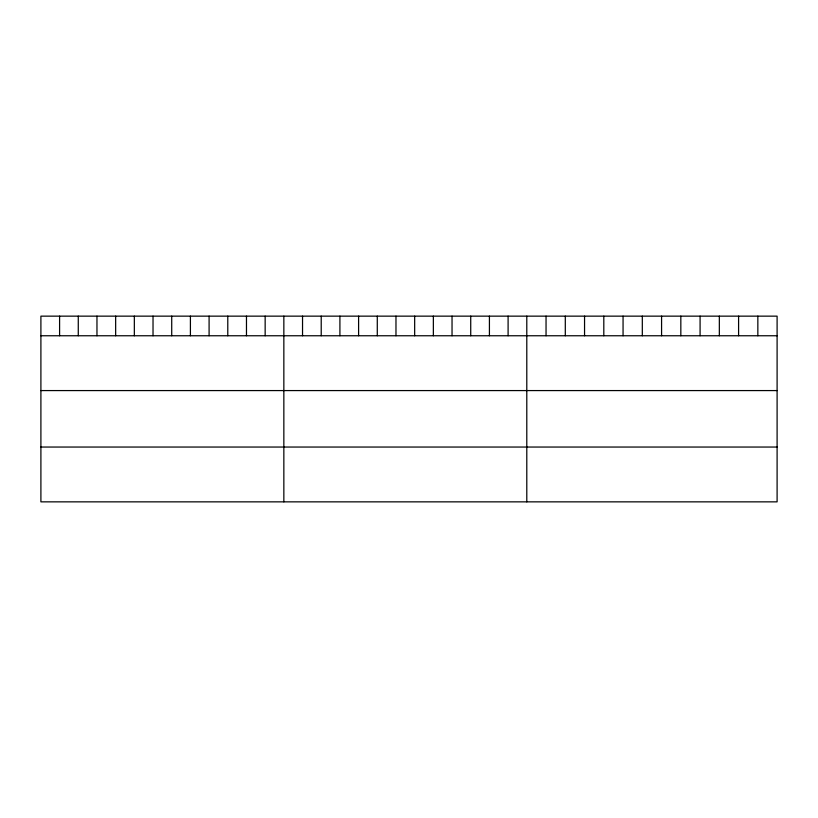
<?xml version="1.0" encoding="UTF-8"?>
<svg xmlns="http://www.w3.org/2000/svg" width="818" height="818" viewBox="0 0 818 818"><rect width="100%" height="100%" fill="white"/><g stroke="black" fill="none" stroke-linecap="round" stroke-linejoin="round"><path stroke-width="1.23" d="M777.1 335.758L777.1 501.853L40.9 501.853L40.9 316.147L777.1 316.147L777.1 335.758L40.9 335.758M40.9 390.575L777.1 390.575M40.9 447.047L777.1 447.047M757.846 316.147L757.846 335.758M738.593 316.147L738.593 335.758M719.339 316.147L719.339 335.758M700.085 316.147L700.085 335.758M680.832 316.147L680.832 335.758M661.578 316.147L661.578 335.758M642.314 316.147L642.314 335.758M623.06 316.147L623.06 335.758M603.807 316.147L603.807 335.758M584.553 316.147L584.553 335.758M565.299 316.147L565.299 335.758M546.046 316.147L546.046 335.758M526.792 316.147L526.792 501.853M508.101 316.147L508.101 335.758M489.42 316.147L489.42 335.758M470.728 316.147L470.728 335.758M452.037 316.147L452.037 335.758M433.356 316.147L433.356 335.758M414.665 316.147L414.665 335.758M395.973 316.147L395.973 335.758M377.282 316.147L377.282 335.758M358.601 316.147L358.601 335.758M339.91 316.147L339.91 335.758M321.218 316.147L321.218 335.758M302.537 316.147L302.537 335.758M283.846 316.147L283.846 501.853M265.155 316.147L265.155 335.758M246.474 316.147L246.474 335.758M227.782 316.147L227.782 335.758M209.091 316.147L209.091 335.758M190.41 316.147L190.41 335.758M171.719 316.147L171.719 335.758M153.027 316.147L153.027 335.758M134.336 316.147L134.336 335.758M115.655 316.147L115.655 335.758M96.964 316.147L96.964 335.758M78.272 316.147L78.272 335.758M59.591 316.147L59.591 335.758"/></g></svg>
